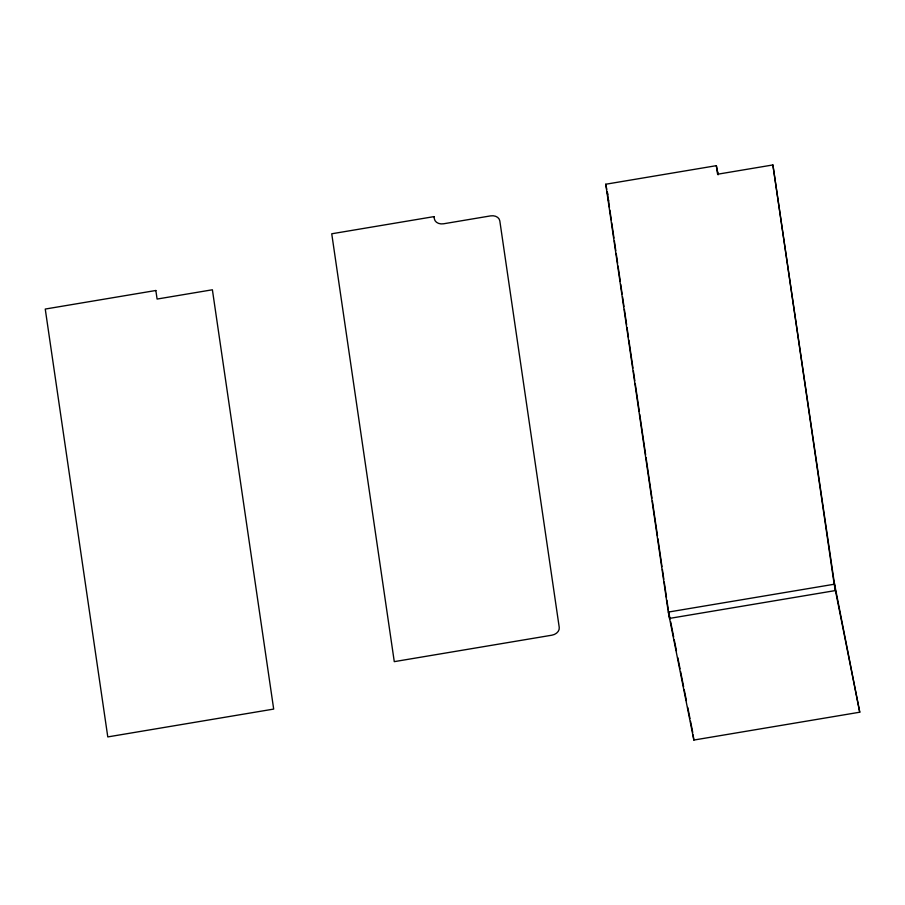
<?xml version="1.0" encoding="UTF-8"?>
<svg xmlns="http://www.w3.org/2000/svg" width="905" height="905" viewBox="0 0 905 905"><rect width="100%" height="100%" fill="white"/><g stroke="black" fill="none" stroke-linecap="round" stroke-linejoin="round"><path stroke-width="1.36" d="M834.32 582.854L859.75 712.212L693.864 740.052L668.286 612.085L605.75 184.235L716.341 165.672L718.151 174.744M668.614 611.984L669.553 618.398L835.439 590.558L772.893 164.948L717.597 174.224L716.341 165.672M668.286 612.085L834.184 584.245L859.75 712.212M605.75 184.235L606.757 189.281M607.289 191.928L607.843 194.688M608.137 198.24L608.692 201.012M668.705 612.085L670.085 618.997M670.639 621.758L673.671 636.962M674.225 639.733L676.442 650.786M677.822 657.697L680.028 668.761M680.583 671.521L683.614 686.737M684.169 689.497L686.386 700.561M687.766 707.472L689.972 718.525M690.526 721.296L692.732 732.349M772.893 164.948L834.184 584.245M717.608 171.984L717.982 174.552M693.106 734.917L693.864 740.052M607.198 191.826L609.461 207.324M609.868 210.118L611.305 219.904M611.712 222.698L613.963 238.083M614.371 240.877L615.796 250.662M616.215 253.457L617.64 263.253M618.047 266.047L620.298 281.421M620.706 284.227L622.131 294.012M622.55 296.806L623.975 306.591M624.382 309.386L626.633 324.771M627.041 327.565L628.477 337.361M628.885 340.156L632.968 368.12M633.376 370.914L634.812 380.7M635.22 383.494L639.303 411.458M639.711 414.264L645.638 454.808M646.046 457.602L651.973 498.157M652.381 500.951L657.494 535.907M657.901 538.701L661.985 566.666M662.403 569.46L663.829 579.245M664.236 582.051L666.487 597.424M666.894 600.219L668.331 610.015M434.038 216.612L331.739 233.784L394.275 661.646L551.869 635.197A8.417 6.482 -11.3 0 0 559.233 627.38L499.82 220.922A8.417 6.482 -11.3 0 0 490.578 215.888L443.586 223.784A8.417 6.482 -11.3 0 1 434.343 218.761L434.038 216.612M155.841 290.494L45.25 309.058L107.786 736.919L273.683 709.079L212.392 289.781L157.097 299.057L155.841 290.494"/></g></svg>
